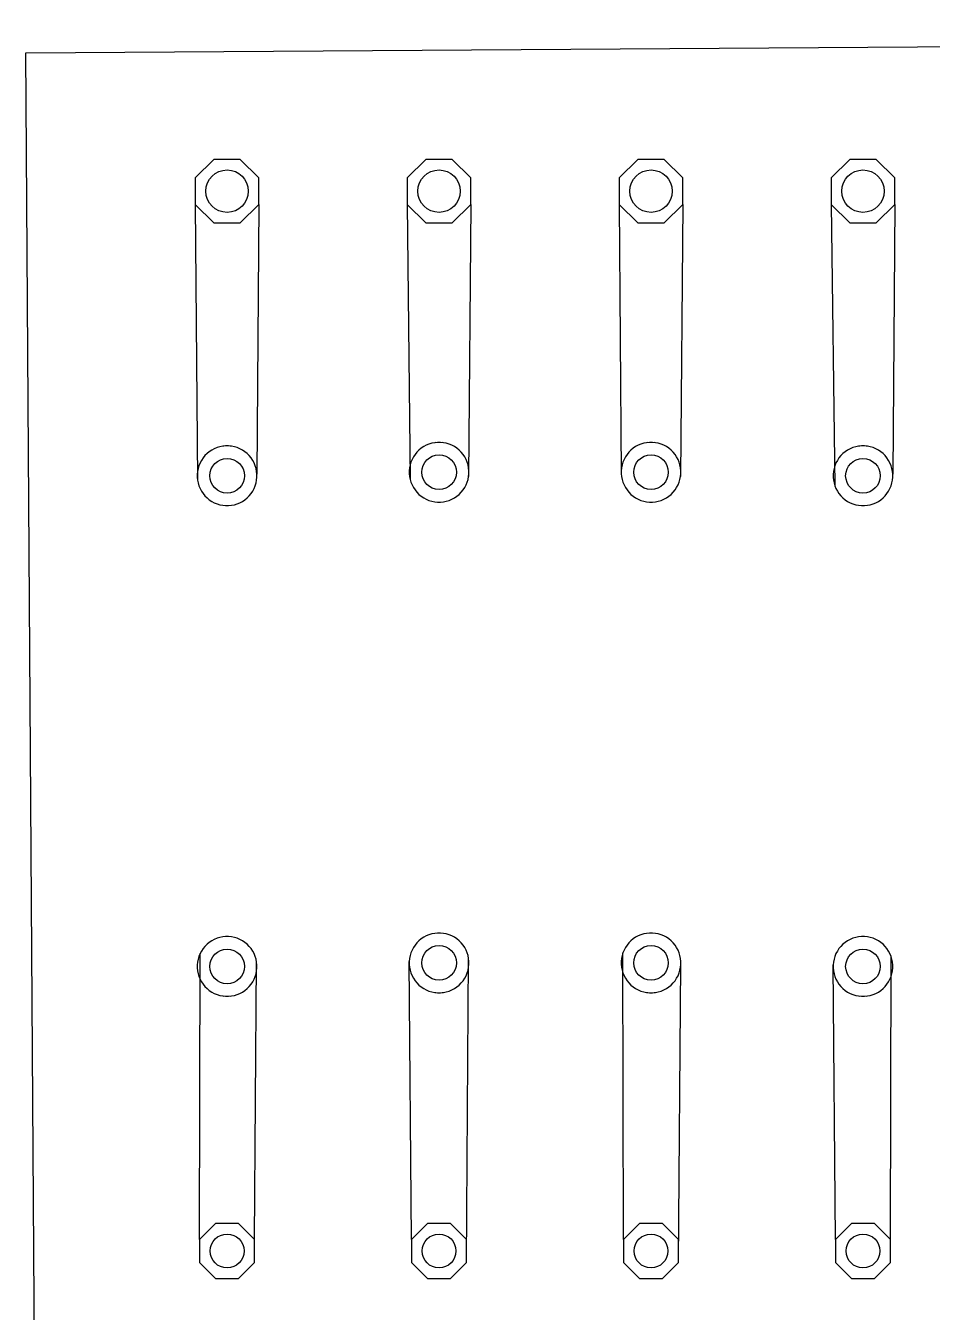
# Model space of a CAD drawing. Header units: millimetres. Extents: x 21.8 to 118.4, y 40.2 to 104.3.
# Drawn here: x 21.84 to 43.57, y 73.46 to 104.29 of the extents above; entities that cross this region are included whole.
import ezdxf

# ---------------------------------------------------------------- set-up
doc = ezdxf.new("R2010")
doc.units = ezdxf.units.MM
doc.layers.get('0').update_dxf_attribs({"linetype": 'CONTINUOUS'})

msp = doc.modelspace()

# ---------------------------------------------------------------- linework, layer by layer
for p, q in [((26.354, 101.092), (25.908, 100.646)), ((26.354, 101.092), (25.908, 100.646)), ((26.986, 101.092), (26.354, 101.092)), ((26.986, 101.092), (26.354, 101.092)), ((27.432, 100.646), (26.986, 101.092)), ((27.432, 100.646), (26.986, 101.092)), ((31.434, 101.092), (30.988, 100.646)), ((31.434, 101.092), (30.988, 100.646)), ((32.066, 101.092), (31.434, 101.092)), ((32.066, 101.092), (31.434, 101.092)), ((32.512, 100.646), (32.066, 101.092)), ((32.512, 100.646), (32.066, 101.092)), ((36.514, 101.092), (36.068, 100.646)), ((36.514, 101.092), (36.068, 100.646)), ((37.146, 101.092), (36.514, 101.092)), ((37.146, 101.092), (36.514, 101.092)), ((37.592, 100.646), (37.146, 101.092)), ((37.592, 100.646), (37.146, 101.092)), ((41.594, 101.092), (41.148, 100.646)), ((41.594, 101.092), (41.148, 100.646)), ((42.226, 101.092), (41.594, 101.092)), ((42.226, 101.092), (41.594, 101.092)), ((42.672, 100.646), (42.226, 101.092)), ((42.672, 100.646), (42.226, 101.092)), ((25.908, 100.646), (25.908, 100.014)), ((25.908, 100.646), (25.908, 100.014)), ((27.432, 100.014), (27.432, 100.646)), ((27.432, 100.014), (27.432, 100.646)), ((30.988, 100.646), (30.988, 100.014)), ((30.988, 100.646), (30.988, 100.014)), ((32.512, 100.014), (32.512, 100.646)), ((32.512, 100.014), (32.512, 100.646)), ((36.068, 100.646), (36.068, 100.014)), ((36.068, 100.646), (36.068, 100.014)), ((37.592, 100.014), (37.592, 100.646)), ((37.592, 100.014), (37.592, 100.646)), ((41.148, 100.646), (41.148, 100.014)), ((41.148, 100.646), (41.148, 100.014)), ((42.672, 100.014), (42.672, 100.646)), ((42.672, 100.014), (42.672, 100.646)), ((25.908, 100.014), (26.354, 99.568)), ((25.908, 100.014), (26.354, 99.568)), ((25.908, 100.014), (25.962, 93.405)), ((26.986, 99.568), (27.432, 100.014)), ((26.986, 99.568), (27.432, 100.014)), ((27.432, 100.014), (27.385, 93.545)), ((30.988, 100.014), (31.434, 99.568)), ((30.988, 100.014), (31.434, 99.568)), ((30.988, 100.014), (31.056, 93.42)), ((32.066, 99.568), (32.512, 100.014)), ((32.066, 99.568), (32.512, 100.014)), ((32.512, 100.014), (32.458, 93.489)), ((36.068, 100.014), (36.514, 99.568)), ((36.068, 100.014), (36.514, 99.568)), ((36.068, 100.014), (36.115, 93.559)), ((37.146, 99.568), (37.592, 100.014)), ((37.146, 99.568), (37.592, 100.014)), ((37.592, 100.014), (37.538, 93.489)), ((41.148, 100.014), (41.594, 99.568)), ((41.148, 100.014), (41.594, 99.568)), ((41.148, 100.014), (41.236, 93.269)), ((42.226, 99.568), (42.672, 100.014)), ((42.226, 99.568), (42.672, 100.014)), ((42.672, 100.014), (42.625, 93.545)), ((26.354, 99.568), (26.594, 99.568)), ((26.354, 99.568), (26.986, 99.568)), ((26.746, 99.568), (26.986, 99.568)), ((31.434, 99.568), (31.674, 99.568)), ((31.434, 99.568), (32.066, 99.568)), ((31.826, 99.568), (32.066, 99.568)), ((36.514, 99.568), (36.754, 99.568)), ((36.514, 99.568), (37.146, 99.568)), ((36.906, 99.568), (37.146, 99.568)), ((41.594, 99.568), (41.834, 99.568)), ((41.594, 99.568), (42.226, 99.568)), ((41.986, 99.568), (42.226, 99.568)), ((26.244, 94.085), (26.189, 94.04)), ((26.244, 94.085), (26.189, 94.04)), ((26.302, 94.124), (26.244, 94.085)), ((26.302, 94.124), (26.244, 94.085)), ((26.364, 94.157), (26.302, 94.124)), ((26.364, 94.157), (26.302, 94.124)), ((26.429, 94.184), (26.364, 94.157)), ((26.429, 94.184), (26.364, 94.157)), ((26.496, 94.204), (26.429, 94.184)), ((26.496, 94.204), (26.429, 94.184)), ((26.565, 94.218), (26.496, 94.204)), ((26.565, 94.218), (26.496, 94.204)), ((26.635, 94.225), (26.565, 94.218)), ((26.594, 94.221), (26.565, 94.218)), ((26.705, 94.225), (26.635, 94.225)), ((26.775, 94.218), (26.705, 94.225)), ((26.775, 94.218), (26.746, 94.221)), ((26.844, 94.204), (26.775, 94.218)), ((26.844, 94.204), (26.775, 94.218)), ((26.911, 94.184), (26.844, 94.204)), ((26.911, 94.184), (26.844, 94.204)), ((26.976, 94.157), (26.911, 94.184)), ((26.976, 94.157), (26.911, 94.184)), ((27.038, 94.124), (26.976, 94.157)), ((27.038, 94.124), (26.976, 94.157)), ((27.096, 94.085), (27.038, 94.124)), ((27.096, 94.085), (27.038, 94.124)), ((27.151, 94.04), (27.096, 94.085)), ((27.151, 94.04), (27.096, 94.085)), ((31.22, 94.075), (31.175, 94.02)), ((31.22, 94.075), (31.175, 94.02)), ((31.269, 94.124), (31.22, 94.075)), ((31.269, 94.124), (31.22, 94.075)), ((31.324, 94.169), (31.269, 94.124)), ((31.324, 94.169), (31.269, 94.124)), ((31.382, 94.208), (31.324, 94.169)), ((31.382, 94.208), (31.324, 94.169)), ((31.444, 94.241), (31.382, 94.208)), ((31.444, 94.241), (31.382, 94.208)), ((31.509, 94.268), (31.444, 94.241)), ((31.509, 94.268), (31.444, 94.241)), ((31.576, 94.288), (31.509, 94.268)), ((31.576, 94.288), (31.509, 94.268)), ((31.645, 94.302), (31.576, 94.288)), ((31.645, 94.302), (31.576, 94.288)), ((31.715, 94.309), (31.645, 94.302)), ((31.674, 94.305), (31.645, 94.302)), ((31.785, 94.309), (31.715, 94.309)), ((31.855, 94.302), (31.785, 94.309)), ((31.855, 94.302), (31.826, 94.305)), ((31.924, 94.288), (31.855, 94.302)), ((31.924, 94.288), (31.855, 94.302)), ((31.991, 94.268), (31.924, 94.288)), ((31.991, 94.268), (31.924, 94.288)), ((32.056, 94.241), (31.991, 94.268)), ((32.056, 94.241), (31.991, 94.268)), ((32.118, 94.208), (32.056, 94.241)), ((32.118, 94.208), (32.056, 94.241)), ((32.176, 94.169), (32.118, 94.208)), ((32.176, 94.169), (32.118, 94.208)), ((32.231, 94.124), (32.176, 94.169)), ((32.231, 94.124), (32.176, 94.169)), ((32.28, 94.075), (32.231, 94.124)), ((32.28, 94.075), (32.231, 94.124)), ((32.325, 94.02), (32.28, 94.075)), ((32.325, 94.02), (32.28, 94.075)), ((36.3, 94.075), (36.255, 94.02)), ((36.3, 94.075), (36.255, 94.02)), ((36.349, 94.124), (36.3, 94.075)), ((36.349, 94.124), (36.3, 94.075)), ((36.404, 94.169), (36.349, 94.124)), ((36.404, 94.169), (36.349, 94.124)), ((36.462, 94.208), (36.404, 94.169)), ((36.462, 94.208), (36.404, 94.169)), ((36.524, 94.241), (36.462, 94.208)), ((36.524, 94.241), (36.462, 94.208)), ((36.589, 94.268), (36.524, 94.241)), ((36.589, 94.268), (36.524, 94.241)), ((36.656, 94.288), (36.589, 94.268)), ((36.656, 94.288), (36.589, 94.268)), ((36.725, 94.302), (36.656, 94.288)), ((36.725, 94.302), (36.656, 94.288)), ((36.795, 94.309), (36.725, 94.302)), ((36.754, 94.305), (36.725, 94.302)), ((36.865, 94.309), (36.795, 94.309)), ((36.935, 94.302), (36.865, 94.309)), ((36.935, 94.302), (36.906, 94.305)), ((37.004, 94.288), (36.935, 94.302)), ((37.004, 94.288), (36.935, 94.302)), ((37.071, 94.268), (37.004, 94.288)), ((37.071, 94.268), (37.004, 94.288)), ((37.136, 94.241), (37.071, 94.268)), ((37.136, 94.241), (37.071, 94.268)), ((37.198, 94.208), (37.136, 94.241)), ((37.198, 94.208), (37.136, 94.241)), ((37.256, 94.169), (37.198, 94.208)), ((37.256, 94.169), (37.198, 94.208)), ((37.311, 94.124), (37.256, 94.169)), ((37.311, 94.124), (37.256, 94.169)), ((37.36, 94.075), (37.311, 94.124)), ((37.36, 94.075), (37.311, 94.124)), ((37.405, 94.02), (37.36, 94.075)), ((37.405, 94.02), (37.36, 94.075)), ((41.484, 94.085), (41.429, 94.04)), ((41.484, 94.085), (41.429, 94.04)), ((41.542, 94.124), (41.484, 94.085)), ((41.542, 94.124), (41.484, 94.085)), ((41.604, 94.157), (41.542, 94.124)), ((41.604, 94.157), (41.542, 94.124)), ((41.669, 94.184), (41.604, 94.157)), ((41.669, 94.184), (41.604, 94.157)), ((41.736, 94.204), (41.669, 94.184)), ((41.736, 94.204), (41.669, 94.184)), ((41.805, 94.218), (41.736, 94.204)), ((41.805, 94.218), (41.736, 94.204)), ((41.875, 94.225), (41.805, 94.218)), ((41.834, 94.221), (41.805, 94.218)), ((41.945, 94.225), (41.875, 94.225)), ((42.015, 94.218), (41.945, 94.225)), ((42.015, 94.218), (41.986, 94.221)), ((42.084, 94.204), (42.015, 94.218)), ((42.084, 94.204), (42.015, 94.218)), ((42.151, 94.184), (42.084, 94.204)), ((42.151, 94.184), (42.084, 94.204)), ((42.216, 94.157), (42.151, 94.184)), ((42.216, 94.157), (42.151, 94.184)), ((42.278, 94.124), (42.216, 94.157)), ((42.278, 94.124), (42.216, 94.157)), ((42.336, 94.085), (42.278, 94.124)), ((42.336, 94.085), (42.278, 94.124)), ((42.391, 94.04), (42.336, 94.085)), ((42.391, 94.04), (42.336, 94.085)), ((25.996, 93.751), (25.976, 93.684)), ((25.996, 93.751), (25.976, 93.684)), ((26.023, 93.816), (25.996, 93.751)), ((26.023, 93.816), (25.996, 93.751)), ((26.056, 93.878), (26.023, 93.816)), ((26.056, 93.878), (26.023, 93.816)), ((26.095, 93.936), (26.056, 93.878)), ((26.095, 93.936), (26.056, 93.878)), ((26.14, 93.991), (26.095, 93.936)), ((26.14, 93.991), (26.095, 93.936)), ((26.189, 94.04), (26.14, 93.991)), ((26.189, 94.04), (26.14, 93.991)), ((27.2, 93.991), (27.151, 94.04)), ((27.2, 93.991), (27.151, 94.04)), ((27.245, 93.936), (27.2, 93.991)), ((27.245, 93.936), (27.2, 93.991)), ((27.284, 93.878), (27.245, 93.936)), ((27.284, 93.878), (27.245, 93.936)), ((27.317, 93.816), (27.284, 93.878)), ((27.317, 93.816), (27.284, 93.878)), ((27.344, 93.751), (27.317, 93.816)), ((27.344, 93.751), (27.317, 93.816)), ((27.364, 93.684), (27.344, 93.751)), ((27.364, 93.684), (27.344, 93.751)), ((31.056, 93.768), (31.042, 93.699)), ((31.056, 93.768), (31.042, 93.699)), ((31.076, 93.835), (31.056, 93.768)), ((31.076, 93.835), (31.056, 93.768)), ((31.103, 93.9), (31.076, 93.835)), ((31.103, 93.9), (31.076, 93.835)), ((31.136, 93.962), (31.103, 93.9)), ((31.136, 93.962), (31.103, 93.9)), ((31.175, 94.02), (31.136, 93.962)), ((31.175, 94.02), (31.136, 93.962)), ((32.364, 93.962), (32.325, 94.02)), ((32.364, 93.962), (32.325, 94.02)), ((32.397, 93.9), (32.364, 93.962)), ((32.397, 93.9), (32.364, 93.962)), ((32.424, 93.835), (32.397, 93.9)), ((32.424, 93.835), (32.397, 93.9)), ((32.444, 93.768), (32.424, 93.835)), ((32.444, 93.768), (32.424, 93.835)), ((32.458, 93.699), (32.444, 93.768)), ((32.458, 93.699), (32.444, 93.768)), ((36.136, 93.768), (36.122, 93.699)), ((36.136, 93.768), (36.122, 93.699)), ((36.156, 93.835), (36.136, 93.768)), ((36.156, 93.835), (36.136, 93.768)), ((36.183, 93.9), (36.156, 93.835)), ((36.183, 93.9), (36.156, 93.835)), ((36.216, 93.962), (36.183, 93.9)), ((36.216, 93.962), (36.183, 93.9)), ((36.255, 94.02), (36.216, 93.962)), ((36.255, 94.02), (36.216, 93.962)), ((37.444, 93.962), (37.405, 94.02)), ((37.444, 93.962), (37.405, 94.02)), ((37.477, 93.9), (37.444, 93.962)), ((37.477, 93.9), (37.444, 93.962)), ((37.504, 93.835), (37.477, 93.9)), ((37.504, 93.835), (37.477, 93.9)), ((37.524, 93.768), (37.504, 93.835)), ((37.524, 93.768), (37.504, 93.835)), ((37.538, 93.699), (37.524, 93.768)), ((37.538, 93.699), (37.524, 93.768)), ((41.236, 93.751), (41.216, 93.684)), ((41.236, 93.751), (41.216, 93.684)), ((41.263, 93.816), (41.236, 93.751)), ((41.263, 93.816), (41.236, 93.751)), ((41.296, 93.878), (41.263, 93.816)), ((41.296, 93.878), (41.263, 93.816)), ((41.335, 93.936), (41.296, 93.878)), ((41.335, 93.936), (41.296, 93.878)), ((41.38, 93.991), (41.335, 93.936)), ((41.38, 93.991), (41.335, 93.936)), ((41.429, 94.04), (41.38, 93.991)), ((41.429, 94.04), (41.38, 93.991)), ((42.44, 93.991), (42.391, 94.04)), ((42.44, 93.991), (42.391, 94.04)), ((42.485, 93.936), (42.44, 93.991)), ((42.485, 93.936), (42.44, 93.991)), ((42.524, 93.878), (42.485, 93.936)), ((42.524, 93.878), (42.485, 93.936)), ((42.557, 93.816), (42.524, 93.878)), ((42.557, 93.816), (42.524, 93.878)), ((42.584, 93.751), (42.557, 93.816)), ((42.584, 93.751), (42.557, 93.816)), ((42.604, 93.684), (42.584, 93.751)), ((42.604, 93.684), (42.584, 93.751)), ((25.962, 93.615), (25.955, 93.545)), ((25.962, 93.615), (25.955, 93.545)), ((25.955, 93.545), (25.955, 93.475)), ((25.955, 93.545), (25.955, 93.475)), ((25.955, 93.475), (25.962, 93.405)), ((25.955, 93.475), (25.962, 93.405)), ((25.976, 93.684), (25.962, 93.615)), ((25.976, 93.684), (25.962, 93.615)), ((27.378, 93.615), (27.364, 93.684)), ((27.378, 93.615), (27.364, 93.684)), ((27.385, 93.545), (27.378, 93.615)), ((27.385, 93.545), (27.378, 93.615)), ((27.378, 93.405), (27.385, 93.475)), ((27.378, 93.405), (27.385, 93.475)), ((27.385, 93.475), (27.385, 93.545)), ((27.385, 93.475), (27.385, 93.545)), ((31.042, 93.699), (31.035, 93.629)), ((31.042, 93.699), (31.035, 93.629)), ((31.035, 93.629), (31.035, 93.559)), ((31.035, 93.629), (31.035, 93.559)), ((31.035, 93.559), (31.042, 93.489)), ((31.035, 93.559), (31.042, 93.489)), ((31.042, 93.489), (31.056, 93.42)), ((31.042, 93.489), (31.056, 93.42)), ((32.444, 93.42), (32.458, 93.489)), ((32.444, 93.42), (32.458, 93.489)), ((32.465, 93.629), (32.458, 93.699)), ((32.465, 93.629), (32.458, 93.699)), ((32.458, 93.489), (32.465, 93.559)), ((32.458, 93.489), (32.465, 93.559)), ((32.465, 93.559), (32.465, 93.629)), ((32.465, 93.559), (32.465, 93.629)), ((36.122, 93.699), (36.115, 93.629)), ((36.122, 93.699), (36.115, 93.629)), ((36.115, 93.629), (36.115, 93.559)), ((36.115, 93.629), (36.115, 93.559)), ((36.115, 93.559), (36.122, 93.489)), ((36.115, 93.559), (36.122, 93.489)), ((36.122, 93.489), (36.136, 93.42)), ((36.122, 93.489), (36.136, 93.42)), ((37.524, 93.42), (37.538, 93.489)), ((37.524, 93.42), (37.538, 93.489)), ((37.545, 93.629), (37.538, 93.699)), ((37.545, 93.629), (37.538, 93.699)), ((37.538, 93.489), (37.545, 93.559)), ((37.538, 93.489), (37.545, 93.559)), ((37.545, 93.559), (37.545, 93.629)), ((37.545, 93.559), (37.545, 93.629)), ((41.202, 93.615), (41.195, 93.545)), ((41.202, 93.615), (41.195, 93.545)), ((41.195, 93.545), (41.195, 93.475)), ((41.195, 93.545), (41.195, 93.475)), ((41.195, 93.475), (41.202, 93.405)), ((41.195, 93.475), (41.202, 93.405)), ((41.216, 93.684), (41.202, 93.615)), ((41.216, 93.684), (41.202, 93.615)), ((42.618, 93.615), (42.604, 93.684)), ((42.618, 93.615), (42.604, 93.684)), ((42.625, 93.545), (42.618, 93.615)), ((42.625, 93.545), (42.618, 93.615)), ((42.618, 93.405), (42.625, 93.475)), ((42.618, 93.405), (42.625, 93.475)), ((42.625, 93.475), (42.625, 93.545)), ((42.625, 93.475), (42.625, 93.545)), ((25.962, 93.405), (25.976, 93.336)), ((25.962, 93.405), (25.976, 93.336)), ((25.976, 93.336), (25.996, 93.269)), ((25.976, 93.336), (25.996, 93.269)), ((25.996, 93.269), (26.023, 93.204)), ((25.996, 93.269), (26.023, 93.204)), ((26.023, 93.204), (26.056, 93.142)), ((26.023, 93.204), (26.056, 93.142)), ((26.056, 93.142), (26.095, 93.084)), ((26.056, 93.142), (26.095, 93.084)), ((27.245, 93.084), (27.284, 93.142)), ((27.245, 93.084), (27.284, 93.142)), ((27.284, 93.142), (27.317, 93.204)), ((27.284, 93.142), (27.317, 93.204)), ((27.317, 93.204), (27.344, 93.269)), ((27.317, 93.204), (27.344, 93.269)), ((27.344, 93.269), (27.364, 93.336)), ((27.344, 93.269), (27.364, 93.336)), ((27.364, 93.336), (27.378, 93.405)), ((27.364, 93.336), (27.378, 93.405)), ((31.056, 93.42), (31.076, 93.353)), ((31.056, 93.42), (31.076, 93.353)), ((31.076, 93.353), (31.103, 93.288)), ((31.076, 93.353), (31.103, 93.288)), ((31.103, 93.288), (31.136, 93.226)), ((31.103, 93.288), (31.136, 93.226)), ((31.136, 93.226), (31.175, 93.168)), ((31.136, 93.226), (31.175, 93.168)), ((31.175, 93.168), (31.22, 93.113)), ((31.175, 93.168), (31.22, 93.113)), ((32.28, 93.113), (32.325, 93.168)), ((32.28, 93.113), (32.325, 93.168)), ((32.325, 93.168), (32.364, 93.226)), ((32.325, 93.168), (32.364, 93.226)), ((32.364, 93.226), (32.397, 93.288)), ((32.364, 93.226), (32.397, 93.288)), ((32.397, 93.288), (32.424, 93.353)), ((32.397, 93.288), (32.424, 93.353)), ((32.424, 93.353), (32.444, 93.42)), ((32.424, 93.353), (32.444, 93.42)), ((36.136, 93.42), (36.156, 93.353)), ((36.136, 93.42), (36.156, 93.353)), ((36.156, 93.353), (36.183, 93.288)), ((36.156, 93.353), (36.183, 93.288)), ((36.183, 93.288), (36.216, 93.226)), ((36.183, 93.288), (36.216, 93.226)), ((36.216, 93.226), (36.255, 93.168)), ((36.216, 93.226), (36.255, 93.168)), ((36.255, 93.168), (36.3, 93.113)), ((36.255, 93.168), (36.3, 93.113)), ((37.36, 93.113), (37.405, 93.168)), ((37.36, 93.113), (37.405, 93.168)), ((37.405, 93.168), (37.444, 93.226)), ((37.405, 93.168), (37.444, 93.226)), ((37.444, 93.226), (37.477, 93.288)), ((37.444, 93.226), (37.477, 93.288)), ((37.477, 93.288), (37.504, 93.353)), ((37.477, 93.288), (37.504, 93.353)), ((37.504, 93.353), (37.524, 93.42)), ((37.504, 93.353), (37.524, 93.42)), ((41.202, 93.405), (41.216, 93.336)), ((41.202, 93.405), (41.216, 93.336)), ((41.216, 93.336), (41.236, 93.269)), ((41.216, 93.336), (41.236, 93.269)), ((41.236, 93.269), (41.263, 93.204)), ((41.236, 93.269), (41.263, 93.204)), ((41.263, 93.204), (41.296, 93.142)), ((41.263, 93.204), (41.296, 93.142)), ((41.296, 93.142), (41.335, 93.084)), ((41.296, 93.142), (41.335, 93.084)), ((42.485, 93.084), (42.524, 93.142)), ((42.485, 93.084), (42.524, 93.142)), ((42.524, 93.142), (42.557, 93.204)), ((42.524, 93.142), (42.557, 93.204)), ((42.557, 93.204), (42.584, 93.269)), ((42.557, 93.204), (42.584, 93.269)), ((42.584, 93.269), (42.604, 93.336)), ((42.584, 93.269), (42.604, 93.336)), ((42.604, 93.336), (42.618, 93.405)), ((42.604, 93.336), (42.618, 93.405)), ((26.095, 93.084), (26.14, 93.029)), ((26.095, 93.084), (26.14, 93.029)), ((26.14, 93.029), (26.189, 92.98)), ((26.14, 93.029), (26.189, 92.98)), ((26.189, 92.98), (26.244, 92.935)), ((26.189, 92.98), (26.244, 92.935)), ((26.244, 92.935), (26.302, 92.896)), ((26.244, 92.935), (26.302, 92.896)), ((26.302, 92.896), (26.364, 92.863)), ((26.302, 92.896), (26.364, 92.863)), ((26.364, 92.863), (26.429, 92.836)), ((26.364, 92.863), (26.429, 92.836)), ((26.429, 92.836), (26.496, 92.816)), ((26.429, 92.836), (26.496, 92.816)), ((26.496, 92.816), (26.565, 92.802)), ((26.496, 92.816), (26.565, 92.802)), ((26.775, 92.802), (26.844, 92.816)), ((26.775, 92.802), (26.844, 92.816)), ((26.844, 92.816), (26.911, 92.836)), ((26.844, 92.816), (26.911, 92.836)), ((26.911, 92.836), (26.976, 92.863)), ((26.911, 92.836), (26.976, 92.863)), ((26.976, 92.863), (27.038, 92.896)), ((26.976, 92.863), (27.038, 92.896)), ((27.038, 92.896), (27.096, 92.935)), ((27.038, 92.896), (27.096, 92.935)), ((27.096, 92.935), (27.151, 92.98)), ((27.096, 92.935), (27.151, 92.98)), ((27.151, 92.98), (27.2, 93.029)), ((27.151, 92.98), (27.2, 93.029)), ((27.2, 93.029), (27.245, 93.084)), ((27.2, 93.029), (27.245, 93.084)), ((31.22, 93.113), (31.269, 93.064)), ((31.22, 93.113), (31.269, 93.064)), ((31.269, 93.064), (31.324, 93.019)), ((31.269, 93.064), (31.324, 93.019)), ((31.324, 93.019), (31.382, 92.98)), ((31.324, 93.019), (31.382, 92.98)), ((31.382, 92.98), (31.444, 92.947)), ((31.382, 92.98), (31.444, 92.947)), ((31.444, 92.947), (31.509, 92.92)), ((31.444, 92.947), (31.509, 92.92)), ((31.509, 92.92), (31.576, 92.9)), ((31.509, 92.92), (31.576, 92.9)), ((31.576, 92.9), (31.645, 92.886)), ((31.576, 92.9), (31.645, 92.886)), ((31.645, 92.886), (31.715, 92.879)), ((31.645, 92.886), (31.715, 92.879)), ((31.715, 92.879), (31.785, 92.879)), ((31.715, 92.879), (31.785, 92.879)), ((31.785, 92.879), (31.855, 92.886)), ((31.785, 92.879), (31.855, 92.886)), ((31.855, 92.886), (31.924, 92.9)), ((31.855, 92.886), (31.924, 92.9)), ((31.924, 92.9), (31.991, 92.92)), ((31.924, 92.9), (31.991, 92.92)), ((31.991, 92.92), (32.056, 92.947)), ((31.991, 92.92), (32.056, 92.947)), ((32.056, 92.947), (32.118, 92.98)), ((32.056, 92.947), (32.118, 92.98)), ((32.118, 92.98), (32.176, 93.019)), ((32.118, 92.98), (32.176, 93.019)), ((32.176, 93.019), (32.231, 93.064)), ((32.176, 93.019), (32.231, 93.064)), ((32.231, 93.064), (32.28, 93.113)), ((32.231, 93.064), (32.28, 93.113)), ((36.3, 93.113), (36.349, 93.064)), ((36.3, 93.113), (36.349, 93.064)), ((36.349, 93.064), (36.404, 93.019)), ((36.349, 93.064), (36.404, 93.019)), ((36.404, 93.019), (36.462, 92.98)), ((36.404, 93.019), (36.462, 92.98)), ((36.462, 92.98), (36.524, 92.947)), ((36.462, 92.98), (36.524, 92.947)), ((36.524, 92.947), (36.589, 92.92)), ((36.524, 92.947), (36.589, 92.92)), ((36.589, 92.92), (36.656, 92.9)), ((36.589, 92.92), (36.656, 92.9)), ((36.656, 92.9), (36.725, 92.886)), ((36.656, 92.9), (36.725, 92.886)), ((36.725, 92.886), (36.795, 92.879)), ((36.725, 92.886), (36.795, 92.879)), ((36.795, 92.879), (36.865, 92.879)), ((36.795, 92.879), (36.865, 92.879)), ((36.865, 92.879), (36.935, 92.886)), ((36.865, 92.879), (36.935, 92.886)), ((36.935, 92.886), (37.004, 92.9)), ((36.935, 92.886), (37.004, 92.9)), ((37.004, 92.9), (37.071, 92.92)), ((37.004, 92.9), (37.071, 92.92)), ((37.071, 92.92), (37.136, 92.947)), ((37.071, 92.92), (37.136, 92.947)), ((37.136, 92.947), (37.198, 92.98)), ((37.136, 92.947), (37.198, 92.98)), ((37.198, 92.98), (37.256, 93.019)), ((37.198, 92.98), (37.256, 93.019)), ((37.256, 93.019), (37.311, 93.064)), ((37.256, 93.019), (37.311, 93.064)), ((37.311, 93.064), (37.36, 93.113)), ((37.311, 93.064), (37.36, 93.113)), ((41.335, 93.084), (41.38, 93.029)), ((41.335, 93.084), (41.38, 93.029)), ((41.38, 93.029), (41.429, 92.98)), ((41.38, 93.029), (41.429, 92.98)), ((41.429, 92.98), (41.484, 92.935)), ((41.429, 92.98), (41.484, 92.935)), ((41.484, 92.935), (41.542, 92.896)), ((41.484, 92.935), (41.542, 92.896)), ((41.542, 92.896), (41.604, 92.863)), ((41.542, 92.896), (41.604, 92.863)), ((41.604, 92.863), (41.669, 92.836)), ((41.604, 92.863), (41.669, 92.836)), ((41.669, 92.836), (41.736, 92.816)), ((41.669, 92.836), (41.736, 92.816)), ((41.736, 92.816), (41.805, 92.802)), ((41.736, 92.816), (41.805, 92.802)), ((42.015, 92.802), (42.084, 92.816)), ((42.015, 92.802), (42.084, 92.816)), ((42.084, 92.816), (42.151, 92.836)), ((42.084, 92.816), (42.151, 92.836)), ((42.151, 92.836), (42.216, 92.863)), ((42.151, 92.836), (42.216, 92.863)), ((42.216, 92.863), (42.278, 92.896)), ((42.216, 92.863), (42.278, 92.896)), ((42.278, 92.896), (42.336, 92.935)), ((42.278, 92.896), (42.336, 92.935)), ((42.336, 92.935), (42.391, 92.98)), ((42.336, 92.935), (42.391, 92.98)), ((42.391, 92.98), (42.44, 93.029)), ((42.391, 92.98), (42.44, 93.029)), ((42.44, 93.029), (42.485, 93.084)), ((42.44, 93.029), (42.485, 93.084)), ((26.565, 92.802), (26.635, 92.795)), ((26.565, 92.802), (26.635, 92.795)), ((26.635, 92.795), (26.705, 92.795)), ((26.635, 92.795), (26.705, 92.795)), ((26.705, 92.795), (26.775, 92.802)), ((26.705, 92.795), (26.775, 92.802)), ((41.805, 92.802), (41.875, 92.795)), ((41.805, 92.802), (41.875, 92.795)), ((41.875, 92.795), (41.945, 92.795)), ((41.875, 92.795), (41.945, 92.795)), ((41.945, 92.795), (42.015, 92.802)), ((41.945, 92.795), (42.015, 92.802)), ((26.302, 82.364), (26.244, 82.325)), ((26.302, 82.364), (26.244, 82.325)), ((26.364, 82.397), (26.302, 82.364)), ((26.364, 82.397), (26.302, 82.364)), ((26.429, 82.424), (26.364, 82.397)), ((26.429, 82.424), (26.364, 82.397)), ((26.496, 82.444), (26.429, 82.424)), ((26.496, 82.444), (26.429, 82.424)), ((26.565, 82.458), (26.496, 82.444)), ((26.565, 82.458), (26.496, 82.444)), ((26.635, 82.465), (26.565, 82.458)), ((26.635, 82.465), (26.565, 82.458)), ((26.705, 82.465), (26.635, 82.465)), ((26.705, 82.465), (26.635, 82.465)), ((26.775, 82.458), (26.705, 82.465)), ((26.775, 82.458), (26.705, 82.465)), ((26.844, 82.444), (26.775, 82.458)), ((26.844, 82.444), (26.775, 82.458)), ((26.911, 82.424), (26.844, 82.444)), ((26.911, 82.424), (26.844, 82.444)), ((26.976, 82.397), (26.911, 82.424)), ((26.976, 82.397), (26.911, 82.424)), ((27.038, 82.364), (26.976, 82.397)), ((27.038, 82.364), (26.976, 82.397)), ((27.096, 82.325), (27.038, 82.364)), ((27.096, 82.325), (27.038, 82.364)), ((31.269, 82.364), (31.22, 82.315)), ((31.269, 82.364), (31.22, 82.315)), ((31.324, 82.409), (31.269, 82.364)), ((31.324, 82.409), (31.269, 82.364)), ((31.382, 82.448), (31.324, 82.409)), ((31.382, 82.448), (31.324, 82.409)), ((31.444, 82.481), (31.382, 82.448)), ((31.444, 82.481), (31.382, 82.448)), ((31.509, 82.508), (31.444, 82.481)), ((31.509, 82.508), (31.444, 82.481)), ((31.576, 82.528), (31.509, 82.508)), ((31.576, 82.528), (31.509, 82.508)), ((31.645, 82.542), (31.576, 82.528)), ((31.645, 82.542), (31.576, 82.528)), ((31.715, 82.549), (31.645, 82.542)), ((31.715, 82.549), (31.645, 82.542)), ((31.785, 82.549), (31.715, 82.549)), ((31.785, 82.549), (31.715, 82.549)), ((31.855, 82.542), (31.785, 82.549)), ((31.855, 82.542), (31.785, 82.549)), ((31.924, 82.528), (31.855, 82.542)), ((31.924, 82.528), (31.855, 82.542)), ((31.991, 82.508), (31.924, 82.528)), ((31.991, 82.508), (31.924, 82.528)), ((32.056, 82.481), (31.991, 82.508)), ((32.056, 82.481), (31.991, 82.508)), ((32.118, 82.448), (32.056, 82.481)), ((32.118, 82.448), (32.056, 82.481)), ((32.176, 82.409), (32.118, 82.448)), ((32.176, 82.409), (32.118, 82.448)), ((32.231, 82.364), (32.176, 82.409)), ((32.231, 82.364), (32.176, 82.409)), ((32.28, 82.315), (32.231, 82.364)), ((32.28, 82.315), (32.231, 82.364)), ((36.349, 82.364), (36.3, 82.315)), ((36.349, 82.364), (36.3, 82.315)), ((36.404, 82.409), (36.349, 82.364)), ((36.404, 82.409), (36.349, 82.364)), ((36.462, 82.448), (36.404, 82.409)), ((36.462, 82.448), (36.404, 82.409)), ((36.524, 82.481), (36.462, 82.448)), ((36.524, 82.481), (36.462, 82.448)), ((36.589, 82.508), (36.524, 82.481)), ((36.589, 82.508), (36.524, 82.481)), ((36.656, 82.528), (36.589, 82.508)), ((36.656, 82.528), (36.589, 82.508)), ((36.725, 82.542), (36.656, 82.528)), ((36.725, 82.542), (36.656, 82.528)), ((36.795, 82.549), (36.725, 82.542)), ((36.795, 82.549), (36.725, 82.542)), ((36.865, 82.549), (36.795, 82.549)), ((36.865, 82.549), (36.795, 82.549)), ((36.935, 82.542), (36.865, 82.549)), ((36.935, 82.542), (36.865, 82.549)), ((37.004, 82.528), (36.935, 82.542)), ((37.004, 82.528), (36.935, 82.542)), ((37.071, 82.508), (37.004, 82.528)), ((37.071, 82.508), (37.004, 82.528)), ((37.136, 82.481), (37.071, 82.508)), ((37.136, 82.481), (37.071, 82.508)), ((37.198, 82.448), (37.136, 82.481)), ((37.198, 82.448), (37.136, 82.481)), ((37.256, 82.409), (37.198, 82.448)), ((37.256, 82.409), (37.198, 82.448)), ((37.311, 82.364), (37.256, 82.409)), ((37.311, 82.364), (37.256, 82.409)), ((37.36, 82.315), (37.311, 82.364)), ((37.36, 82.315), (37.311, 82.364)), ((41.542, 82.364), (41.484, 82.325)), ((41.542, 82.364), (41.484, 82.325)), ((41.604, 82.397), (41.542, 82.364)), ((41.604, 82.397), (41.542, 82.364)), ((41.669, 82.424), (41.604, 82.397)), ((41.669, 82.424), (41.604, 82.397)), ((41.736, 82.444), (41.669, 82.424)), ((41.736, 82.444), (41.669, 82.424)), ((41.805, 82.458), (41.736, 82.444)), ((41.805, 82.458), (41.736, 82.444)), ((41.875, 82.465), (41.805, 82.458)), ((41.875, 82.465), (41.805, 82.458)), ((41.945, 82.465), (41.875, 82.465)), ((41.945, 82.465), (41.875, 82.465)), ((42.015, 82.458), (41.945, 82.465)), ((42.015, 82.458), (41.945, 82.465)), ((42.084, 82.444), (42.015, 82.458)), ((42.084, 82.444), (42.015, 82.458)), ((42.151, 82.424), (42.084, 82.444)), ((42.151, 82.424), (42.084, 82.444)), ((42.216, 82.397), (42.151, 82.424)), ((42.216, 82.397), (42.151, 82.424)), ((42.278, 82.364), (42.216, 82.397)), ((42.278, 82.364), (42.216, 82.397)), ((42.336, 82.325), (42.278, 82.364)), ((42.336, 82.325), (42.278, 82.364)), ((26.023, 82.056), (25.996, 81.991)), ((26.023, 82.056), (25.996, 81.991)), ((26.01, 75.204), (26.023, 82.056)), ((26.056, 82.118), (26.023, 82.056)), ((26.056, 82.118), (26.023, 82.056)), ((26.095, 82.176), (26.056, 82.118)), ((26.095, 82.176), (26.056, 82.118)), ((26.14, 82.231), (26.095, 82.176)), ((26.14, 82.231), (26.095, 82.176)), ((26.189, 82.28), (26.14, 82.231)), ((26.189, 82.28), (26.14, 82.231)), ((26.244, 82.325), (26.189, 82.28)), ((26.244, 82.325), (26.189, 82.28)), ((27.151, 82.28), (27.096, 82.325)), ((27.151, 82.28), (27.096, 82.325)), ((27.2, 82.231), (27.151, 82.28)), ((27.2, 82.231), (27.151, 82.28)), ((27.245, 82.176), (27.2, 82.231)), ((27.245, 82.176), (27.2, 82.231)), ((27.284, 82.118), (27.245, 82.176)), ((27.284, 82.118), (27.245, 82.176)), ((27.317, 82.056), (27.284, 82.118)), ((27.317, 82.056), (27.284, 82.118)), ((27.344, 81.991), (27.317, 82.056)), ((27.344, 81.991), (27.317, 82.056)), ((31.076, 82.075), (31.056, 82.008)), ((31.076, 82.075), (31.056, 82.008)), ((31.103, 82.14), (31.076, 82.075)), ((31.103, 82.14), (31.076, 82.075)), ((31.136, 82.202), (31.103, 82.14)), ((31.136, 82.202), (31.103, 82.14)), ((31.175, 82.26), (31.136, 82.202)), ((31.175, 82.26), (31.136, 82.202)), ((31.22, 82.315), (31.175, 82.26)), ((31.22, 82.315), (31.175, 82.26)), ((32.325, 82.26), (32.28, 82.315)), ((32.325, 82.26), (32.28, 82.315)), ((32.364, 82.202), (32.325, 82.26)), ((32.364, 82.202), (32.325, 82.26)), ((32.397, 82.14), (32.364, 82.202)), ((32.397, 82.14), (32.364, 82.202)), ((32.424, 82.075), (32.397, 82.14)), ((32.424, 82.075), (32.397, 82.14)), ((32.444, 82.008), (32.424, 82.075)), ((32.444, 82.008), (32.424, 82.075)), ((36.156, 82.075), (36.136, 82.008)), ((36.156, 82.075), (36.136, 82.008)), ((36.183, 82.14), (36.156, 82.075)), ((36.183, 82.14), (36.156, 82.075)), ((36.17, 75.204), (36.156, 82.075)), ((36.216, 82.202), (36.183, 82.14)), ((36.216, 82.202), (36.183, 82.14)), ((36.255, 82.26), (36.216, 82.202)), ((36.255, 82.26), (36.216, 82.202)), ((36.3, 82.315), (36.255, 82.26)), ((36.3, 82.315), (36.255, 82.26)), ((37.405, 82.26), (37.36, 82.315)), ((37.405, 82.26), (37.36, 82.315)), ((37.444, 82.202), (37.405, 82.26)), ((37.444, 82.202), (37.405, 82.26)), ((37.477, 82.14), (37.444, 82.202)), ((37.477, 82.14), (37.444, 82.202)), ((37.504, 82.075), (37.477, 82.14)), ((37.504, 82.075), (37.477, 82.14)), ((37.524, 82.008), (37.504, 82.075)), ((37.524, 82.008), (37.504, 82.075)), ((41.263, 82.056), (41.236, 81.991)), ((41.263, 82.056), (41.236, 81.991)), ((41.296, 82.118), (41.263, 82.056)), ((41.296, 82.118), (41.263, 82.056)), ((41.335, 82.176), (41.296, 82.118)), ((41.335, 82.176), (41.296, 82.118)), ((41.38, 82.231), (41.335, 82.176)), ((41.38, 82.231), (41.335, 82.176)), ((41.429, 82.28), (41.38, 82.231)), ((41.429, 82.28), (41.38, 82.231)), ((41.484, 82.325), (41.429, 82.28)), ((41.484, 82.325), (41.429, 82.28)), ((42.391, 82.28), (42.336, 82.325)), ((42.391, 82.28), (42.336, 82.325)), ((42.44, 82.231), (42.391, 82.28)), ((42.44, 82.231), (42.391, 82.28)), ((42.485, 82.176), (42.44, 82.231)), ((42.485, 82.176), (42.44, 82.231)), ((42.524, 82.118), (42.485, 82.176)), ((42.524, 82.118), (42.485, 82.176)), ((42.557, 82.056), (42.524, 82.118)), ((42.557, 82.056), (42.524, 82.118)), ((42.584, 81.991), (42.557, 82.056)), ((42.584, 81.991), (42.557, 82.056)), ((25.962, 81.855), (25.955, 81.785)), ((25.962, 81.855), (25.955, 81.785)), ((25.955, 81.785), (25.955, 81.715)), ((25.955, 81.785), (25.955, 81.715)), ((25.955, 81.715), (25.962, 81.645)), ((25.955, 81.715), (25.962, 81.645)), ((25.976, 81.924), (25.962, 81.855)), ((25.976, 81.924), (25.962, 81.855)), ((25.996, 81.991), (25.976, 81.924)), ((25.996, 81.991), (25.976, 81.924)), ((27.33, 75.204), (27.378, 81.855)), ((27.364, 81.924), (27.344, 81.991)), ((27.364, 81.924), (27.344, 81.991)), ((27.378, 81.855), (27.364, 81.924)), ((27.378, 81.855), (27.364, 81.924)), ((27.385, 81.785), (27.378, 81.855)), ((27.385, 81.785), (27.378, 81.855)), ((27.378, 81.645), (27.385, 81.715)), ((27.378, 81.645), (27.385, 81.715)), ((27.385, 81.715), (27.385, 81.785)), ((27.385, 81.715), (27.385, 81.785)), ((31.042, 81.939), (31.035, 81.869)), ((31.042, 81.939), (31.035, 81.869)), ((31.035, 81.869), (31.035, 81.799)), ((31.035, 81.869), (31.035, 81.799)), ((31.09, 75.204), (31.035, 81.869)), ((31.035, 81.799), (31.042, 81.729)), ((31.035, 81.799), (31.042, 81.729)), ((31.056, 82.008), (31.042, 81.939)), ((31.056, 82.008), (31.042, 81.939)), ((31.042, 81.729), (31.056, 81.66)), ((31.042, 81.729), (31.056, 81.66)), ((32.41, 74.656), (32.458, 81.939)), ((32.458, 81.939), (32.444, 82.008)), ((32.458, 81.939), (32.444, 82.008)), ((32.444, 81.66), (32.458, 81.729)), ((32.444, 81.66), (32.458, 81.729)), ((32.465, 81.869), (32.458, 81.939)), ((32.465, 81.869), (32.458, 81.939)), ((32.458, 81.729), (32.465, 81.799)), ((32.458, 81.729), (32.465, 81.799)), ((32.465, 81.799), (32.465, 81.869)), ((32.465, 81.799), (32.465, 81.869)), ((36.122, 81.939), (36.115, 81.869)), ((36.122, 81.939), (36.115, 81.869)), ((36.115, 81.869), (36.115, 81.799)), ((36.115, 81.869), (36.115, 81.799)), ((36.115, 81.799), (36.122, 81.729)), ((36.115, 81.799), (36.122, 81.729)), ((36.136, 82.008), (36.122, 81.939)), ((36.136, 82.008), (36.122, 81.939)), ((36.122, 81.729), (36.136, 81.66)), ((36.122, 81.729), (36.136, 81.66)), ((37.49, 74.656), (37.545, 81.799)), ((37.538, 81.939), (37.524, 82.008)), ((37.538, 81.939), (37.524, 82.008)), ((37.524, 81.66), (37.538, 81.729)), ((37.524, 81.66), (37.538, 81.729)), ((37.545, 81.869), (37.538, 81.939)), ((37.545, 81.869), (37.538, 81.939)), ((37.538, 81.729), (37.545, 81.799)), ((37.538, 81.729), (37.545, 81.799)), ((37.545, 81.799), (37.545, 81.869)), ((37.545, 81.799), (37.545, 81.869)), ((41.202, 81.855), (41.195, 81.785)), ((41.202, 81.855), (41.195, 81.785)), ((41.195, 81.785), (41.195, 81.715)), ((41.195, 81.785), (41.195, 81.715)), ((41.25, 75.204), (41.195, 81.785)), ((41.195, 81.715), (41.202, 81.645)), ((41.195, 81.715), (41.202, 81.645)), ((41.216, 81.924), (41.202, 81.855)), ((41.216, 81.924), (41.202, 81.855)), ((41.236, 81.991), (41.216, 81.924)), ((41.236, 81.991), (41.216, 81.924)), ((42.57, 75.204), (42.584, 81.991)), ((42.604, 81.924), (42.584, 81.991)), ((42.604, 81.924), (42.584, 81.991)), ((42.618, 81.855), (42.604, 81.924)), ((42.618, 81.855), (42.604, 81.924)), ((42.625, 81.785), (42.618, 81.855)), ((42.625, 81.785), (42.618, 81.855)), ((42.618, 81.645), (42.625, 81.715)), ((42.618, 81.645), (42.625, 81.715)), ((42.625, 81.715), (42.625, 81.785)), ((42.625, 81.715), (42.625, 81.785)), ((25.962, 81.645), (25.976, 81.576)), ((25.962, 81.645), (25.976, 81.576)), ((25.976, 81.576), (25.996, 81.509)), ((25.976, 81.576), (25.996, 81.509)), ((25.996, 81.509), (26.023, 81.444)), ((25.996, 81.509), (26.023, 81.444)), ((26.023, 81.444), (26.056, 81.382)), ((26.023, 81.444), (26.056, 81.382)), ((27.284, 81.382), (27.317, 81.444)), ((27.284, 81.382), (27.317, 81.444)), ((27.317, 81.444), (27.344, 81.509)), ((27.317, 81.444), (27.344, 81.509)), ((27.344, 81.509), (27.364, 81.576)), ((27.344, 81.509), (27.364, 81.576)), ((27.364, 81.576), (27.378, 81.645)), ((27.364, 81.576), (27.378, 81.645)), ((31.056, 81.66), (31.076, 81.593)), ((31.056, 81.66), (31.076, 81.593)), ((31.076, 81.593), (31.103, 81.528)), ((31.076, 81.593), (31.103, 81.528)), ((31.103, 81.528), (31.136, 81.466)), ((31.103, 81.528), (31.136, 81.466)), ((31.136, 81.466), (31.175, 81.408)), ((31.136, 81.466), (31.175, 81.408)), ((31.175, 81.408), (31.22, 81.353)), ((31.175, 81.408), (31.22, 81.353)), ((32.28, 81.353), (32.325, 81.408)), ((32.28, 81.353), (32.325, 81.408)), ((32.325, 81.408), (32.364, 81.466)), ((32.325, 81.408), (32.364, 81.466)), ((32.364, 81.466), (32.397, 81.528)), ((32.364, 81.466), (32.397, 81.528)), ((32.397, 81.528), (32.424, 81.593)), ((32.397, 81.528), (32.424, 81.593)), ((32.424, 81.593), (32.444, 81.66)), ((32.424, 81.593), (32.444, 81.66)), ((36.136, 81.66), (36.156, 81.593)), ((36.136, 81.66), (36.156, 81.593)), ((36.156, 81.593), (36.183, 81.528)), ((36.156, 81.593), (36.183, 81.528)), ((36.183, 81.528), (36.216, 81.466)), ((36.183, 81.528), (36.216, 81.466)), ((36.216, 81.466), (36.255, 81.408)), ((36.216, 81.466), (36.255, 81.408)), ((36.255, 81.408), (36.3, 81.353)), ((36.255, 81.408), (36.3, 81.353)), ((37.36, 81.353), (37.405, 81.408)), ((37.36, 81.353), (37.405, 81.408)), ((37.405, 81.408), (37.444, 81.466)), ((37.405, 81.408), (37.444, 81.466)), ((37.444, 81.466), (37.477, 81.528)), ((37.444, 81.466), (37.477, 81.528)), ((37.477, 81.528), (37.504, 81.593)), ((37.477, 81.528), (37.504, 81.593)), ((37.504, 81.593), (37.524, 81.66)), ((37.504, 81.593), (37.524, 81.66)), ((41.202, 81.645), (41.216, 81.576)), ((41.202, 81.645), (41.216, 81.576)), ((41.216, 81.576), (41.236, 81.509)), ((41.216, 81.576), (41.236, 81.509)), ((41.236, 81.509), (41.263, 81.444)), ((41.236, 81.509), (41.263, 81.444)), ((41.263, 81.444), (41.296, 81.382)), ((41.263, 81.444), (41.296, 81.382)), ((42.524, 81.382), (42.557, 81.444)), ((42.524, 81.382), (42.557, 81.444)), ((42.557, 81.444), (42.584, 81.509)), ((42.557, 81.444), (42.584, 81.509)), ((42.584, 81.509), (42.604, 81.576)), ((42.584, 81.509), (42.604, 81.576)), ((42.604, 81.576), (42.618, 81.645)), ((42.604, 81.576), (42.618, 81.645)), ((26.056, 81.382), (26.095, 81.324)), ((26.056, 81.382), (26.095, 81.324)), ((26.095, 81.324), (26.14, 81.269)), ((26.095, 81.324), (26.14, 81.269)), ((26.14, 81.269), (26.189, 81.22)), ((26.14, 81.269), (26.189, 81.22)), ((26.189, 81.22), (26.244, 81.175)), ((26.189, 81.22), (26.244, 81.175)), ((26.244, 81.175), (26.302, 81.136)), ((26.244, 81.175), (26.302, 81.136)), ((26.302, 81.136), (26.364, 81.103)), ((26.302, 81.136), (26.364, 81.103)), ((26.364, 81.103), (26.429, 81.076)), ((26.364, 81.103), (26.429, 81.076)), ((26.911, 81.076), (26.976, 81.103)), ((26.911, 81.076), (26.976, 81.103)), ((26.976, 81.103), (27.038, 81.136)), ((26.976, 81.103), (27.038, 81.136)), ((27.038, 81.136), (27.096, 81.175)), ((27.038, 81.136), (27.096, 81.175)), ((27.096, 81.175), (27.151, 81.22)), ((27.096, 81.175), (27.151, 81.22)), ((27.151, 81.22), (27.2, 81.269)), ((27.151, 81.22), (27.2, 81.269)), ((27.2, 81.269), (27.245, 81.324)), ((27.2, 81.269), (27.245, 81.324)), ((27.245, 81.324), (27.284, 81.382)), ((27.245, 81.324), (27.284, 81.382)), ((31.22, 81.353), (31.269, 81.304)), ((31.22, 81.353), (31.269, 81.304)), ((31.269, 81.304), (31.324, 81.259)), ((31.269, 81.304), (31.324, 81.259)), ((31.324, 81.259), (31.382, 81.22)), ((31.324, 81.259), (31.382, 81.22)), ((31.382, 81.22), (31.444, 81.187)), ((31.382, 81.22), (31.444, 81.187)), ((31.444, 81.187), (31.509, 81.16)), ((31.444, 81.187), (31.509, 81.16)), ((31.509, 81.16), (31.576, 81.14)), ((31.509, 81.16), (31.576, 81.14)), ((31.576, 81.14), (31.645, 81.126)), ((31.576, 81.14), (31.645, 81.126)), ((31.645, 81.126), (31.674, 81.123)), ((31.645, 81.126), (31.715, 81.119)), ((31.715, 81.119), (31.785, 81.119)), ((31.785, 81.119), (31.855, 81.126)), ((31.826, 81.123), (31.855, 81.126)), ((31.855, 81.126), (31.924, 81.14)), ((31.855, 81.126), (31.924, 81.14)), ((31.924, 81.14), (31.991, 81.16)), ((31.924, 81.14), (31.991, 81.16)), ((31.991, 81.16), (32.056, 81.187)), ((31.991, 81.16), (32.056, 81.187)), ((32.056, 81.187), (32.118, 81.22)), ((32.056, 81.187), (32.118, 81.22)), ((32.118, 81.22), (32.176, 81.259)), ((32.118, 81.22), (32.176, 81.259)), ((32.176, 81.259), (32.231, 81.304)), ((32.176, 81.259), (32.231, 81.304)), ((32.231, 81.304), (32.28, 81.353)), ((32.231, 81.304), (32.28, 81.353)), ((36.3, 81.353), (36.349, 81.304)), ((36.3, 81.353), (36.349, 81.304)), ((36.349, 81.304), (36.404, 81.259)), ((36.349, 81.304), (36.404, 81.259)), ((36.404, 81.259), (36.462, 81.22)), ((36.404, 81.259), (36.462, 81.22)), ((36.462, 81.22), (36.524, 81.187)), ((36.462, 81.22), (36.524, 81.187)), ((36.524, 81.187), (36.589, 81.16)), ((36.524, 81.187), (36.589, 81.16)), ((36.589, 81.16), (36.656, 81.14)), ((36.589, 81.16), (36.656, 81.14)), ((36.656, 81.14), (36.725, 81.126)), ((36.656, 81.14), (36.725, 81.126)), ((36.725, 81.126), (36.754, 81.123)), ((36.725, 81.126), (36.795, 81.119)), ((36.795, 81.119), (36.865, 81.119)), ((36.865, 81.119), (36.935, 81.126)), ((36.906, 81.123), (36.935, 81.126)), ((36.935, 81.126), (37.004, 81.14)), ((36.935, 81.126), (37.004, 81.14)), ((37.004, 81.14), (37.071, 81.16)), ((37.004, 81.14), (37.071, 81.16)), ((37.071, 81.16), (37.136, 81.187)), ((37.071, 81.16), (37.136, 81.187)), ((37.136, 81.187), (37.198, 81.22)), ((37.136, 81.187), (37.198, 81.22)), ((37.198, 81.22), (37.256, 81.259)), ((37.198, 81.22), (37.256, 81.259)), ((37.256, 81.259), (37.311, 81.304)), ((37.256, 81.259), (37.311, 81.304)), ((37.311, 81.304), (37.36, 81.353)), ((37.311, 81.304), (37.36, 81.353)), ((41.296, 81.382), (41.335, 81.324)), ((41.296, 81.382), (41.335, 81.324)), ((41.335, 81.324), (41.38, 81.269)), ((41.335, 81.324), (41.38, 81.269)), ((41.38, 81.269), (41.429, 81.22)), ((41.38, 81.269), (41.429, 81.22)), ((41.429, 81.22), (41.484, 81.175)), ((41.429, 81.22), (41.484, 81.175)), ((41.484, 81.175), (41.542, 81.136)), ((41.484, 81.175), (41.542, 81.136)), ((41.542, 81.136), (41.604, 81.103)), ((41.542, 81.136), (41.604, 81.103)), ((41.604, 81.103), (41.669, 81.076)), ((41.604, 81.103), (41.669, 81.076)), ((42.151, 81.076), (42.216, 81.103)), ((42.151, 81.076), (42.216, 81.103)), ((42.216, 81.103), (42.278, 81.136)), ((42.216, 81.103), (42.278, 81.136)), ((42.278, 81.136), (42.336, 81.175)), ((42.278, 81.136), (42.336, 81.175)), ((42.336, 81.175), (42.391, 81.22)), ((42.336, 81.175), (42.391, 81.22)), ((42.391, 81.22), (42.44, 81.269)), ((42.391, 81.22), (42.44, 81.269)), ((42.44, 81.269), (42.485, 81.324)), ((42.44, 81.269), (42.485, 81.324)), ((42.485, 81.324), (42.524, 81.382)), ((42.485, 81.324), (42.524, 81.382)), ((26.429, 81.076), (26.496, 81.056)), ((26.429, 81.076), (26.496, 81.056)), ((26.496, 81.056), (26.565, 81.042)), ((26.496, 81.056), (26.565, 81.042)), ((26.565, 81.042), (26.594, 81.039)), ((26.565, 81.042), (26.635, 81.035)), ((26.635, 81.035), (26.705, 81.035)), ((26.705, 81.035), (26.775, 81.042)), ((26.746, 81.039), (26.775, 81.042)), ((26.775, 81.042), (26.844, 81.056)), ((26.775, 81.042), (26.844, 81.056)), ((26.844, 81.056), (26.911, 81.076)), ((26.844, 81.056), (26.911, 81.076)), ((41.669, 81.076), (41.736, 81.056)), ((41.669, 81.076), (41.736, 81.056)), ((41.736, 81.056), (41.805, 81.042)), ((41.736, 81.056), (41.805, 81.042)), ((41.805, 81.042), (41.834, 81.039)), ((41.805, 81.042), (41.875, 81.035)), ((41.875, 81.035), (41.945, 81.035)), ((41.945, 81.035), (42.015, 81.042)), ((41.986, 81.039), (42.015, 81.042)), ((42.015, 81.042), (42.084, 81.056)), ((42.015, 81.042), (42.084, 81.056)), ((42.084, 81.056), (42.151, 81.076)), ((42.084, 81.056), (42.151, 81.076)), ((26.396, 75.59), (26.01, 75.204)), ((26.396, 75.59), (26.01, 75.204)), ((26.594, 75.59), (26.396, 75.59)), ((26.944, 75.59), (26.396, 75.59)), ((26.944, 75.59), (26.746, 75.59)), ((27.33, 75.204), (26.944, 75.59)), ((27.33, 75.204), (26.944, 75.59)), ((31.476, 75.59), (31.09, 75.204)), ((31.476, 75.59), (31.09, 75.204)), ((31.674, 75.59), (31.476, 75.59)), ((32.024, 75.59), (31.476, 75.59)), ((32.024, 75.59), (31.826, 75.59)), ((32.41, 75.204), (32.024, 75.59)), ((32.41, 75.204), (32.024, 75.59)), ((36.556, 75.59), (36.17, 75.204)), ((36.556, 75.59), (36.17, 75.204)), ((36.754, 75.59), (36.556, 75.59)), ((37.104, 75.59), (36.556, 75.59)), ((37.104, 75.59), (36.906, 75.59)), ((37.49, 75.204), (37.104, 75.59)), ((37.49, 75.204), (37.104, 75.59)), ((41.636, 75.59), (41.25, 75.204)), ((41.636, 75.59), (41.25, 75.204)), ((41.834, 75.59), (41.636, 75.59)), ((42.184, 75.59), (41.636, 75.59)), ((42.184, 75.59), (41.986, 75.59)), ((42.57, 75.204), (42.184, 75.59)), ((42.57, 75.204), (42.184, 75.59)), ((26.01, 75.204), (26.01, 74.656)), ((26.01, 75.204), (26.01, 74.656)), ((27.33, 74.656), (27.33, 75.204)), ((27.33, 74.656), (27.33, 75.204)), ((31.09, 75.204), (31.09, 74.656)), ((31.09, 75.204), (31.09, 74.656)), ((32.41, 74.656), (32.41, 75.204)), ((32.41, 74.656), (32.41, 75.204)), ((36.17, 75.204), (36.17, 74.656)), ((36.17, 75.204), (36.17, 74.656)), ((37.49, 74.656), (37.49, 75.204)), ((37.49, 74.656), (37.49, 75.204)), ((41.25, 75.204), (41.25, 74.656)), ((41.25, 75.204), (41.25, 74.656)), ((42.57, 74.656), (42.57, 75.204)), ((42.57, 74.656), (42.57, 75.204)), ((26.01, 74.656), (26.396, 74.27)), ((26.01, 74.656), (26.396, 74.27)), ((26.944, 74.27), (27.33, 74.656)), ((26.944, 74.27), (27.33, 74.656)), ((31.09, 74.656), (31.476, 74.27)), ((31.09, 74.656), (31.476, 74.27)), ((32.024, 74.27), (32.41, 74.656)), ((32.024, 74.27), (32.41, 74.656)), ((36.17, 74.656), (36.556, 74.27)), ((36.17, 74.656), (36.556, 74.27)), ((37.104, 74.27), (37.49, 74.656)), ((37.104, 74.27), (37.49, 74.656)), ((41.25, 74.656), (41.636, 74.27)), ((41.25, 74.656), (41.636, 74.27)), ((42.184, 74.27), (42.57, 74.656)), ((42.184, 74.27), (42.57, 74.656)), ((26.396, 74.27), (26.944, 74.27)), ((26.396, 74.27), (26.944, 74.27)), ((31.476, 74.27), (32.024, 74.27)), ((31.476, 74.27), (32.024, 74.27)), ((36.556, 74.27), (37.104, 74.27)), ((36.556, 74.27), (37.104, 74.27)), ((41.636, 74.27), (42.184, 74.27)), ((41.636, 74.27), (42.184, 74.27))]:
    msp.add_line(p, q)
msp.add_lwpolyline([(22.271, 40.232), (21.844, 103.648), (118.011, 104.295), (118.437, 40.879)], close=True)
for centre, radius in [((26.67, 100.33), 0.508), ((31.75, 100.33), 0.508), ((36.83, 100.33), 0.508), ((41.91, 100.33), 0.508), ((26.67, 93.51), 0.415), ((31.75, 93.594), 0.415), ((36.83, 93.594), 0.415), ((41.91, 93.51), 0.415), ((26.67, 81.75), 0.415), ((31.75, 81.834), 0.415), ((36.83, 81.834), 0.415), ((41.91, 81.75), 0.415), ((26.67, 74.93), 0.406), ((31.75, 74.93), 0.406), ((36.83, 74.93), 0.406), ((41.91, 74.93), 0.406)]:
    msp.add_circle(centre, radius)

doc.saveas('drawing.dxf')
